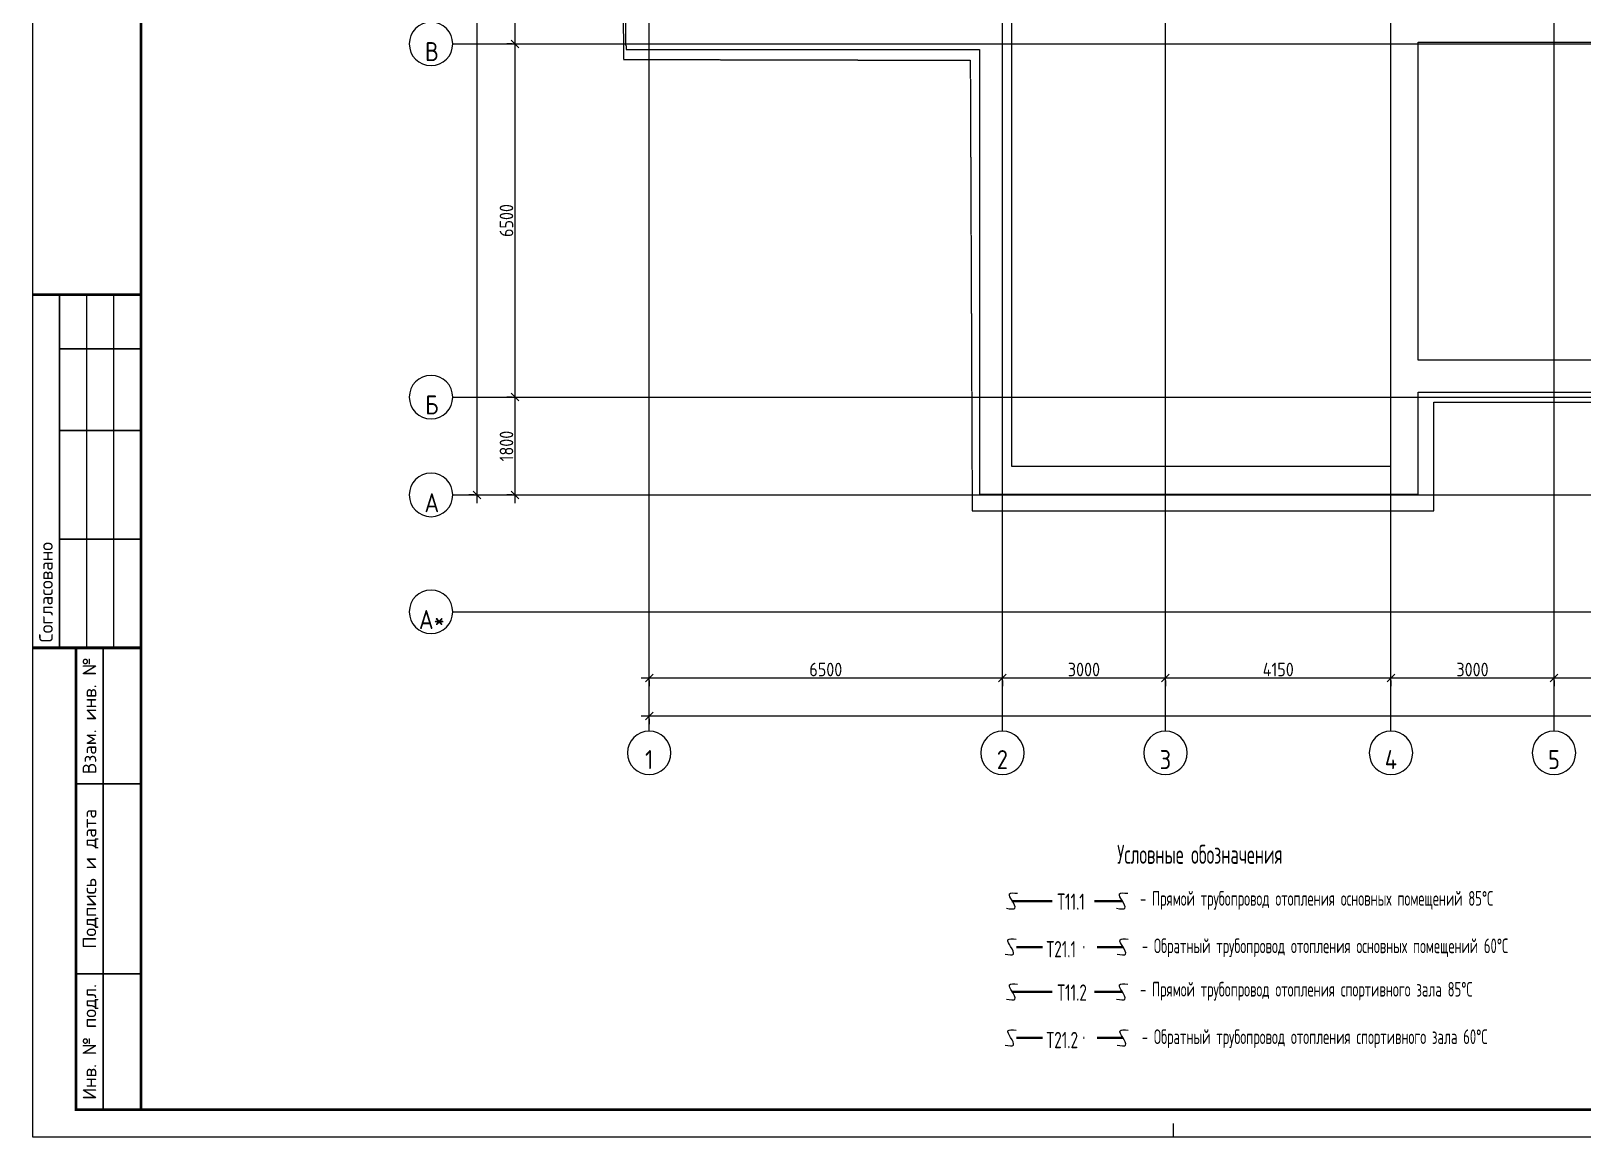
# Model space of a CAD drawing. Header units: millimetres. Extents: x -3929 to 624051, y 52832 to 514950.
# Drawn here: x 154873 to 183430, y 52832 to 73181 of the extents above; entities that cross this region are included whole.
import ezdxf
from ezdxf.enums import TextEntityAlignment as Align

# ---------------------------------------------------------------- set-up
doc = ezdxf.new("R2010")
doc.units = ezdxf.units.MM
for name, pattern in [('ADSK_Линия сетки', [25, 20, -2.5, 0, -2.5]), ('ADSK_Штрихпунктирная 2 точки_ш15 п1_5 п1_5 п1_5', [19.5, 15, -1.5, 0, -1.5, 0, -1.5]), ('Hidden', [7.14375, 4.7625, -2.38125])]:
    doc.linetypes.add(name, pattern=pattern)
doc.layers.add('9_Форматы', color=7, linetype='Continuous')
doc.layers.add('стояки', color=7, linetype='Continuous')
for name, color, linetype, lineweight in [('_надписи ОВ', 7, 'Continuous', 20), ('ОВ-рамка', 7, 'Continuous', 30), ('Оси', 253, 'Continuous', 9), ('Размеры', 7, 'Continuous', 9), ('Стены несущие', 7, 'Continuous', 30)]:
    doc.layers.add(name, color=color, linetype=linetype, lineweight=lineweight)
doc.layers.add('Линии', color=7, linetype='Continuous', lineweight=9, true_color=0x00a600)
for name, color, linetype, true_color in [('т11.1', 1, 'Continuous', 0xff0000), ('т11.2', 7, 'Continuous', 0x6d366d), ('т21.1', 5, 'Continuous', 0x0000ff), ('т21.2', 7, 'Continuous', 0x004285)]:
    doc.layers.add(name, color=color, linetype=linetype, true_color=true_color)
doc.styles.add('GOST Common', font='GOST_Common.ttf', dxfattribs={"width": 0.9, "height": 350})
doc.styles.add('GOST Common_1', font='GOST_Common.ttf', dxfattribs={"width": 0.9, "height": 250})
doc.styles.add('ГОСТ', font='isocpeur.ttf', dxfattribs={"width": 0.8, "height": 250})
doc.styles.add('СТИЛЬ', font='simplex.shx', dxfattribs={"width": 0.65})
doc.dimstyles.new('ADSK_Основной_2_5_мм', dxfattribs={"dimscale": 304.8, "dimtxt": 251.428749, "dimasz": 0.463911, "dimexe": 0.492126, "dimexo": 0.492126, "dimgap": 0.098425, "dimtad": 1, "dimrnd": 0.01, "dimdsep": 46, "dimtxsty": 'GOST Common_1', "dimblk1": 'OBLIQUE', "dimblk2": 'OBLIQUE', "dimsah": 1, "dimcen": 0.09, "dimdle": 0.492126, "dimazin": 2, "dimtfac": 1, "dimtdec": 4, "dimtix": 1, "dimtmove": 0, "dimatfit": 3, "dimfxl": 1, "dimtvp": 1, "dimtolj": 1, "dimtzin": 0, "dimlwd": 20, "dimlwe": 20, "dimarcsym": 2})

# ---------------------------------------------------------------- blocks, each defined once
blk = doc.blocks.new('Ось сетки - Круг_Ø8 мм-8258-План подвала')
at = {"layer": 'Оси', "lineweight": 20}
for start, end in [(360, 180), (180, 360)]:
    blk.add_arc((0, 0), 4, start, end, dxfattribs=at)
blk = doc.blocks.new('_Oblique')
at = {"color": 0, "linetype": 'ByBlock', "lineweight": -2}
blk.add_line((-0.5, -0.5), (0.5, 0.5), dxfattribs=at)
blk = doc.blocks.new('*D2909')
at = {"layer": 'Defpoints', "color": 0, "lineweight": 40, "transparency": 16777216}
for p in [(166248, 61378), (172748, 61378), (172748, 61278)]:
    blk.add_point(p, dxfattribs=at)
at = {"layer": 'Размеры', "color": 0, "lineweight": 20, "transparency": 16777216}
for p, q in [((166098, 61278), (172898, 61278)), ((166248, 61228), (166248, 61128)), ((172748, 61228), (172748, 61128))]:
    blk.add_line(p, q, dxfattribs=at)
at = {"layer": 'Размеры', "color": 0, "lineweight": 20, "transparency": 16777216, "xscale": 141.4, "yscale": 141.4, "zscale": 141.4, "rotation": 180}
blk.add_blockref('_Oblique', (166248, 61278), dxfattribs=at)
at = {"layer": 'Размеры', "color": 0, "lineweight": 20, "transparency": 16777216, "xscale": 141.4, "yscale": 141.4, "zscale": 141.4}
blk.add_blockref('_Oblique', (172748, 61278), dxfattribs=at)
at = {"layer": 'Размеры', "color": 0, "lineweight": 5, "transparency": 16777216, "insert": (169498, 61433), "char_height": 250, "width": 756.84, "attachment_point": 5, "style": 'GOST Common_1'}
blk.add_mtext('\\A1;6500', dxfattribs=at)
blk = doc.blocks.new('*D2910')
at = {"layer": 'Defpoints', "color": 0, "lineweight": 40, "transparency": 16777216}
for p in [(172748, 61378), (175748, 61378), (175748, 61278)]:
    blk.add_point(p, dxfattribs=at)
at = {"layer": 'Размеры', "color": 0, "lineweight": 20, "transparency": 16777216}
for p, q in [((172598, 61278), (175898, 61278)), ((172748, 61228), (172748, 61128)), ((175748, 61228), (175748, 61128))]:
    blk.add_line(p, q, dxfattribs=at)
at = {"layer": 'Размеры', "color": 0, "lineweight": 20, "transparency": 16777216, "xscale": 141.4, "yscale": 141.4, "zscale": 141.4, "rotation": 180}
blk.add_blockref('_Oblique', (172748, 61278), dxfattribs=at)
at = {"layer": 'Размеры', "color": 0, "lineweight": 20, "transparency": 16777216, "xscale": 141.4, "yscale": 141.4, "zscale": 141.4}
blk.add_blockref('_Oblique', (175748, 61278), dxfattribs=at)
at = {"layer": 'Размеры', "color": 0, "lineweight": 5, "transparency": 16777216, "insert": (174248, 61433), "char_height": 250, "width": 756.84, "attachment_point": 5, "style": 'GOST Common_1'}
blk.add_mtext('\\A1;3000', dxfattribs=at)
blk = doc.blocks.new('*D2911')
at = {"layer": 'Defpoints', "color": 0, "lineweight": 40, "transparency": 16777216}
for p in [(175748, 61378), (179898, 61378), (179898, 61278)]:
    blk.add_point(p, dxfattribs=at)
at = {"layer": 'Размеры', "color": 0, "lineweight": 20, "transparency": 16777216}
for p, q in [((175598, 61278), (180048, 61278)), ((175748, 61228), (175748, 61128)), ((179898, 61228), (179898, 61128))]:
    blk.add_line(p, q, dxfattribs=at)
at = {"layer": 'Размеры', "color": 0, "lineweight": 20, "transparency": 16777216, "xscale": 141.4, "yscale": 141.4, "zscale": 141.4, "rotation": 180}
blk.add_blockref('_Oblique', (175748, 61278), dxfattribs=at)
at = {"layer": 'Размеры', "color": 0, "lineweight": 20, "transparency": 16777216, "xscale": 141.4, "yscale": 141.4, "zscale": 141.4}
blk.add_blockref('_Oblique', (179898, 61278), dxfattribs=at)
at = {"layer": 'Размеры', "color": 0, "lineweight": 5, "transparency": 16777216, "insert": (177823, 61433), "char_height": 250, "width": 726.16, "attachment_point": 5, "style": 'GOST Common_1'}
blk.add_mtext('\\A1;4150', dxfattribs=at)
blk = doc.blocks.new('*D2912')
at = {"layer": 'Defpoints', "color": 0, "lineweight": 40, "transparency": 16777216}
for p in [(179898, 61378), (182898, 61378), (182898, 61278)]:
    blk.add_point(p, dxfattribs=at)
at = {"layer": 'Размеры', "color": 0, "lineweight": 20, "transparency": 16777216}
for p, q in [((179748, 61278), (183048, 61278)), ((179898, 61228), (179898, 61128)), ((182898, 61228), (182898, 61128))]:
    blk.add_line(p, q, dxfattribs=at)
at = {"layer": 'Размеры', "color": 0, "lineweight": 20, "transparency": 16777216, "xscale": 141.4, "yscale": 141.4, "zscale": 141.4, "rotation": 180}
blk.add_blockref('_Oblique', (179898, 61278), dxfattribs=at)
at = {"layer": 'Размеры', "color": 0, "lineweight": 20, "transparency": 16777216, "xscale": 141.4, "yscale": 141.4, "zscale": 141.4}
blk.add_blockref('_Oblique', (182898, 61278), dxfattribs=at)
at = {"layer": 'Размеры', "color": 0, "lineweight": 5, "transparency": 16777216, "insert": (181398, 61433), "char_height": 250, "width": 756.84, "attachment_point": 5, "style": 'GOST Common_1'}
blk.add_mtext('\\A1;3000', dxfattribs=at)
blk = doc.blocks.new('*D2913')
at = {"layer": 'Defpoints', "color": 0, "lineweight": 40, "transparency": 16777216}
for p in [(182898, 61378), (190798, 61378), (190798, 61278)]:
    blk.add_point(p, dxfattribs=at)
at = {"layer": 'Размеры', "color": 0, "lineweight": 20, "transparency": 16777216}
for p, q in [((182748, 61278), (190948, 61278)), ((182898, 61228), (182898, 61128)), ((190798, 61228), (190798, 61128))]:
    blk.add_line(p, q, dxfattribs=at)
at = {"layer": 'Размеры', "color": 0, "lineweight": 20, "transparency": 16777216, "xscale": 141.4, "yscale": 141.4, "zscale": 141.4, "rotation": 180}
blk.add_blockref('_Oblique', (182898, 61278), dxfattribs=at)
at = {"layer": 'Размеры', "color": 0, "lineweight": 20, "transparency": 16777216, "xscale": 141.4, "yscale": 141.4, "zscale": 141.4}
blk.add_blockref('_Oblique', (190798, 61278), dxfattribs=at)
at = {"layer": 'Размеры', "color": 0, "lineweight": 5, "transparency": 16777216, "insert": (186848, 61433), "char_height": 250, "width": 756.84, "attachment_point": 5, "style": 'GOST Common_1'}
blk.add_mtext('\\A1;7900', dxfattribs=at)
blk = doc.blocks.new('*D2915')
at = {"layer": 'Defpoints', "color": 0, "lineweight": 40, "transparency": 16777216}
for p in [(166248, 60678), (228098, 60678), (228098, 60578)]:
    blk.add_point(p, dxfattribs=at)
at = {"layer": 'Размеры', "color": 0, "lineweight": 20, "transparency": 16777216}
for p, q in [((166098, 60578), (228248, 60578)), ((166248, 60528), (166248, 60428)), ((228098, 60528), (228098, 60428))]:
    blk.add_line(p, q, dxfattribs=at)
at = {"layer": 'Размеры', "color": 0, "lineweight": 20, "transparency": 16777216, "xscale": 141.4, "yscale": 141.4, "zscale": 141.4, "rotation": 180}
blk.add_blockref('_Oblique', (166248, 60578), dxfattribs=at)
at = {"layer": 'Размеры', "color": 0, "lineweight": 20, "transparency": 16777216, "xscale": 141.4, "yscale": 141.4, "zscale": 141.4}
blk.add_blockref('_Oblique', (228098, 60578), dxfattribs=at)
at = {"layer": 'Размеры', "color": 0, "lineweight": 5, "transparency": 16777216, "insert": (197173, 60733), "char_height": 250, "width": 889.8, "attachment_point": 5, "style": 'GOST Common_1'}
blk.add_mtext('\\A1;61850', dxfattribs=at)
blk = doc.blocks.new('*D2916')
at = {"layer": 'Defpoints', "color": 0, "lineweight": 40, "transparency": 16777216}
for p in [(163177, 107695), (163077, 64645), (163177, 64645)]:
    blk.add_point(p, dxfattribs=at)
at = {"layer": 'Размеры', "color": 0, "lineweight": 20, "transparency": 16777216}
for p, q in [((163027, 107695), (162927, 107695)), ((163077, 107845), (163077, 64495)), ((163027, 64645), (162927, 64645))]:
    blk.add_line(p, q, dxfattribs=at)
at = {"layer": 'Размеры', "color": 0, "lineweight": 20, "transparency": 16777216, "xscale": 141.4, "yscale": 141.4, "zscale": 141.4}
for p, rotation in [((163077, 107695), 90), ((163077, 64645), 270)]:
    blk.add_blockref('_Oblique', p, dxfattribs=dict(at, rotation=rotation))
at = {"layer": 'Размеры', "color": 0, "lineweight": 5, "transparency": 16777216, "insert": (162922, 86170), "char_height": 250, "width": 971.62, "attachment_point": 5, "rotation": 90, "style": 'GOST Common_1'}
blk.add_mtext('\\A1;43050', dxfattribs=at)
blk = doc.blocks.new('*D2920')
at = {"layer": 'Defpoints', "color": 0, "lineweight": 40, "transparency": 16777216}
for p in [(163877, 77595), (163777, 72945), (163877, 72945)]:
    blk.add_point(p, dxfattribs=at)
at = {"layer": 'Размеры', "color": 0, "lineweight": 20, "transparency": 16777216}
for p, q in [((163777, 77745), (163777, 72795)), ((163727, 77595), (163627, 77595)), ((163727, 72945), (163627, 72945))]:
    blk.add_line(p, q, dxfattribs=at)
at = {"layer": 'Размеры', "color": 0, "lineweight": 20, "transparency": 16777216, "xscale": 141.4, "yscale": 141.4, "zscale": 141.4}
for p, rotation in [((163777, 77595), 90), ((163777, 72945), 270)]:
    blk.add_blockref('_Oblique', p, dxfattribs=dict(at, rotation=rotation))
at = {"layer": 'Размеры', "color": 0, "lineweight": 5, "transparency": 16777216, "insert": (163622, 75270), "char_height": 250, "width": 782.41, "attachment_point": 5, "rotation": 90, "style": 'GOST Common_1'}
blk.add_mtext('\\A1;4650', dxfattribs=at)
blk = doc.blocks.new('*D2921')
at = {"layer": 'Defpoints', "color": 0, "lineweight": 40, "transparency": 16777216}
for p in [(163877, 72945), (163777, 66445), (163877, 66445)]:
    blk.add_point(p, dxfattribs=at)
at = {"layer": 'Размеры', "color": 0, "lineweight": 20, "transparency": 16777216}
for p, q in [((163727, 72945), (163627, 72945)), ((163777, 73095), (163777, 66295)), ((163727, 66445), (163627, 66445))]:
    blk.add_line(p, q, dxfattribs=at)
at = {"layer": 'Размеры', "color": 0, "lineweight": 20, "transparency": 16777216, "xscale": 141.4, "yscale": 141.4, "zscale": 141.4}
for p, rotation in [((163777, 72945), 90), ((163777, 66445), 270)]:
    blk.add_blockref('_Oblique', p, dxfattribs=dict(at, rotation=rotation))
at = {"layer": 'Размеры', "color": 0, "lineweight": 5, "transparency": 16777216, "insert": (163622, 69695), "char_height": 250, "width": 756.84, "attachment_point": 5, "rotation": 90, "style": 'GOST Common_1'}
blk.add_mtext('\\A1;6500', dxfattribs=at)
blk = doc.blocks.new('*D2922')
at = {"layer": 'Defpoints', "color": 0, "lineweight": 40, "transparency": 16777216}
for p in [(163877, 66445), (163777, 64645), (163877, 64645)]:
    blk.add_point(p, dxfattribs=at)
at = {"layer": 'Размеры', "color": 0, "lineweight": 20, "transparency": 16777216}
for p, q in [((163777, 66595), (163777, 64495)), ((163727, 66445), (163627, 66445)), ((163727, 64645), (163627, 64645))]:
    blk.add_line(p, q, dxfattribs=at)
at = {"layer": 'Размеры', "color": 0, "lineweight": 20, "transparency": 16777216, "xscale": 141.4, "yscale": 141.4, "zscale": 141.4}
for p, rotation in [((163777, 66445), 90), ((163777, 64645), 270)]:
    blk.add_blockref('_Oblique', p, dxfattribs=dict(at, rotation=rotation))
at = {"layer": 'Размеры', "color": 0, "lineweight": 5, "transparency": 16777216, "insert": (163622, 65545), "char_height": 250, "width": 700.59, "attachment_point": 5, "rotation": 90, "style": 'GOST Common_1'}
blk.add_mtext('\\A1;1800', dxfattribs=at)
blk = doc.blocks.new('*U2998')
at = {"layer": '9_Форматы', "color": 7, "linetype": 'Continuous', "lineweight": 9, "ltscale": 100}
blk.add_lwpolyline([(5, -5), (5, 589), (-836, 589), (-836, -5)], close=True, dxfattribs=at)
at = {"layer": '9_Форматы', "color": 7, "linetype": 'Continuous', "lineweight": 9, "ltscale": 100, "const_width": 0.5}
blk.add_lwpolyline([(0, 0), (0, 584), (-816, 584), (-816, 0)], close=True, dxfattribs=at)
at = {"layer": '9_Форматы', "color": 7, "linetype": 'Continuous', "lineweight": 9, "ltscale": 100}
for points, const_width in [([(-816, 150), (-836, 150)], 0.5), ([(-831, 85), (-831, 150)], 0.3), ([(-816, 140), (-831, 140)], 0.3), ([(-816, 125), (-831, 125)], 0.3), ([(-816, 105), (-831, 105)], 0.3), ([(-816, 85), (-836, 85)], 0.5), ([(-816, 0), (-828, 0), (-828, 85), (-828, 85)], 0.5), ([(-823, 0), (-823, 85)], 0.3), ([(-828, 60), (-816, 60)], 0.3), ([(-828, 25), (-816, 25)], 0.3)]:
    blk.add_lwpolyline(points, dxfattribs=dict(at, const_width=const_width))
for points in [[(-826, 85), (-826, 150)], [(-821, 85), (-821, 150)], [(-821, 85), (-821, 150)]]:
    blk.add_lwpolyline(points, dxfattribs=at)
at = {"layer": '9_Форматы', "color": 7, "linetype": 'Continuous', "lineweight": 15, "ltscale": 100}
blk.add_lwpolyline([(-626, -5), (-626, -2.5)], dxfattribs=at)
at = {"layer": '9_Форматы', "color": 7, "linetype": 'Continuous', "lineweight": 9, "ltscale": 100, "style": 'ГОСТ'}
blk.add_text('Согласовано', height=2.5, rotation=90, dxfattribs=at).set_placement((-832.25, 86))
for s, p in [('Взам. инв. №', (-825.5, 72.5)), ('Подпись и дата', (-825.5, 42.5)), ('Инв. № подл.', (-825.5, 12.5))]:
    blk.add_text(s, height=2.5, rotation=90, dxfattribs=at).set_placement(p, align=Align.MIDDLE_CENTER)
blk = doc.blocks.new('подвал')
at = {"layer": 'Линии', "color": 8, "linetype": 'ADSK_Штрихпунктирная 2 точки_ш15 п1_5 п1_5 п1_5', "lineweight": 5}
for p, q in [((356417.055, -320635.621), (356513.841, -337556.775)), ((356513.841, -337556.775), (362894.834, -337572.196)), ((362894.834, -337572.196), (362930.159, -345860.361)), ((371425.028, -345861.189), (371425.223, -343861.189)), ((371425.223, -343861.189), (404711.975, -343900.528)), ((362930.159, -345860.361), (371425.028, -345861.189))]:
    blk.add_line(p, q, dxfattribs=at)
at = {"layer": 'Оси', "color": 8, "linetype": 'ADSK_Линия сетки', "lineweight": 5}
for p, q in [((356986.62, -349917.118), (356986.62, -301455.557)), ((363486.62, -349917.118), (363486.62, -301342.622)), ((366486.62, -349917.118), (366486.62, -301342.622)), ((370636.62, -349917.118), (370636.62, -323799.303)), ((373636.62, -349917.118), (373636.62, -323799.303)), ((353372.326, -337270.621), (419602.055, -337270.621)), ((353372.326, -343770.621), (419602.055, -343770.621)), ((353372.326, -345570.621), (419491.907, -345570.621)), ((353372.326, -347720.621), (419491.907, -347720.621))]:
    blk.add_line(p, q, dxfattribs=at)
at = {"layer": 'Стены несущие', "color": 8, "lineweight": 5}
for p, q in [((356559.267, -337302.557), (356559.267, -311692.744)), ((370625.189, -332687.283), (370625.189, -345044.523)), ((363657.693, -345044.523), (363657.693, -336786.953)), ((371135.189, -343087.389), (371135.189, -337240.412)), ((371135.189, -337240.412), (404983.788, -337240.412)), ((356559.267, -337302.557), (356563.598, -337302.557)), ((356563.598, -337302.557), (356564.042, -337376.953)), ((356564.042, -337376.953), (363067.693, -337376.953)), ((363067.693, -337376.953), (363067.693, -345554.523)), ((404983.788, -343087.389), (371135.189, -343087.389)), ((371135.189, -345554.523), (371135.189, -343677.389)), ((371135.189, -343677.389), (404983.788, -343677.389)), ((370625.189, -345044.523), (363657.693, -345044.523)), ((363067.693, -345554.523), (371135.189, -345554.523))]:
    blk.add_line(p, q, dxfattribs=at)
at = {"layer": 'Оси', "color": 8, "lineweight": 5, "xscale": 99.99999999999993, "yscale": 99.99999999999993, "zscale": 99.99999999999993, "rotation": 270}
for p in [(352972.326, -337270.621), (352972.326, -343770.621), (352972.326, -345570.621), (352972.326, -347720.621)]:
    blk.add_blockref('Ось сетки - Круг_Ø8 мм-8258-План подвала', p, dxfattribs=at)
at = {"layer": 'Оси', "color": 8, "lineweight": 5, "xscale": 99.99999999999993, "yscale": 99.99999999999993, "zscale": 99.99999999999993}
for p in [(356986.62, -350317.118), (363486.62, -350317.118), (366486.62, -350317.118), (370636.62, -350317.118), (373636.62, -350317.118)]:
    blk.add_blockref('Ось сетки - Круг_Ø8 мм-8258-План подвала', p, dxfattribs=at)
at = {"layer": 'Оси', "color": 8, "lineweight": 5, "char_height": 350, "attachment_point": 5, "line_spacing_factor": 1.022766, "style": 'GOST Common'}
for s, insert, width in [('\\pxqc,t0.25714,0.51429,0.77143,1.02857,1.28571,1.54286,1.8,2.05714,2.31429,2.57143,2.82857,3.08571,3.34286,3.6,3.85714,4.11429,4.37143,4.62857,4.88571,5.14286,5.4,5.65714,5.91429,6.17143,6.42857,6.68571,6.94286,7.2,7.45714,7.71429,7.97143,8.22857;{В}', (352987.253, -337413.472), 261.9), ('\\pxqc,t0.25714,0.51429,0.77143,1.02857,1.28571,1.54286,1.8,2.05714,2.31429,2.57143,2.82857,3.08571,3.34286,3.6,3.85714,4.11429,4.37143,4.62857,4.88571,5.14286,5.4,5.65714,5.91429,6.17143,6.42857,6.68571,6.94286,7.2,7.45714,7.71429,7.97143,8.22857;{Б}', (352987.253, -343913.472), 261.9), ('\\pxqc,t0.25714,0.51429,0.77143,1.02857,1.28571,1.54286,1.8,2.05714,2.31429,2.57143,2.82857,3.08571,3.34286,3.6,3.85714,4.11429,4.37143,4.62857,4.88571,5.14286,5.4,5.65714,5.91429,6.17143,6.42857,6.68571,6.94286,7.2,7.45714,7.71429,7.97143,8.22857;{А}', (352987.253, -345713.472), 291.6), ('\\pxqc,t0.25714,0.51429,0.77143,1.02857,1.28571,1.54286,1.8,2.05714,2.31429,2.57143,2.82857,3.08571,3.34286,3.6,3.85714,4.11429,4.37143,4.62857,4.88571,5.14286,5.4,5.65714,5.91429,6.17143,6.42857,6.68571,6.94286,7.2,7.45714,7.71429,7.97143,8.22857;{А*}', (352986.803, -347863.472), 512.1), ('\\pxqc,t0.25714,0.51429,0.77143,1.02857,1.28571,1.54286,1.8,2.05714,2.31429,2.57143,2.82857,3.08571,3.34286,3.6,3.85714,4.11429,4.37143,4.62857,4.88571,5.14286,5.4,5.65714,5.91429,6.17143,6.42857,6.68571,6.94286,7.2,7.45714,7.71429,7.97143,8.22857;{1}', (356985.789, -350440.022), 161.1), ('\\pxqc,t0.25714,0.51429,0.77143,1.02857,1.28571,1.54286,1.8,2.05714,2.31429,2.57143,2.82857,3.08571,3.34286,3.6,3.85714,4.11429,4.37143,4.62857,4.88571,5.14286,5.4,5.65714,5.91429,6.17143,6.42857,6.68571,6.94286,7.2,7.45714,7.71429,7.97143,8.22857;{2}', (363485.789, -350440.022), 232.2), ('\\pxqc,t0.25714,0.51429,0.77143,1.02857,1.28571,1.54286,1.8,2.05714,2.31429,2.57143,2.82857,3.08571,3.34286,3.6,3.85714,4.11429,4.37143,4.62857,4.88571,5.14286,5.4,5.65714,5.91429,6.17143,6.42857,6.68571,6.94286,7.2,7.45714,7.71429,7.97143,8.22857;{3}', (366485.789, -350440.022), 225.9), ('\\pxqc,t0.25714,0.51429,0.77143,1.02857,1.28571,1.54286,1.8,2.05714,2.31429,2.57143,2.82857,3.08571,3.34286,3.6,3.85714,4.11429,4.37143,4.62857,4.88571,5.14286,5.4,5.65714,5.91429,6.17143,6.42857,6.68571,6.94286,7.2,7.45714,7.71429,7.97143,8.22857;{4}', (370636.239, -350440.022), 261.9), ('\\pxqc,t0.25714,0.51429,0.77143,1.02857,1.28571,1.54286,1.8,2.05714,2.31429,2.57143,2.82857,3.08571,3.34286,3.6,3.85714,4.11429,4.37143,4.62857,4.88571,5.14286,5.4,5.65714,5.91429,6.17143,6.42857,6.68571,6.94286,7.2,7.45714,7.71429,7.97143,8.22857;{5}', (373635.789, -350440.022), 232.2)]:
    blk.add_mtext(s, dxfattribs=dict(at, insert=insert, width=width))
at = {"layer": 'Размеры', "color": 8, "lineweight": 5}
for base, p1, p2, override, picture, middle in [((353816.001, -345570.621), (353915.986, -302520.621), (353915.986, -345570.621), {"dimpost": '<>', "dimfxl": 43050}, '*D2916', (353661.001, -324045.621)), ((354516.001, -337270.621), (354615.986, -332620.621), (354615.986, -337270.621), {"dimpost": '<>', "dimfxl": 4650}, '*D2920', (354361.001, -334945.621)), ((354516.001, -343770.621), (354615.986, -337270.621), (354615.986, -343770.621), {"dimpost": '<>', "dimfxl": 6500}, '*D2921', (354361.001, -340520.621)), ((354516.001, -345570.621), (354615.986, -343770.621), (354615.986, -345570.621), {"dimpost": '<>', "dimfxl": 1800}, '*D2922', (354361.001, -344670.621))]:
    dim = blk.add_linear_dim(base=base, p1=p1, p2=p2, angle=90, dimstyle='ADSK_Основной_2_5_мм', override=override, dxfattribs=at)
    dim.commit()
    dim.dimension.update_dxf_attribs({"geometry": picture, "text_midpoint": middle, "insert": (190738.98, -410215.433)})
for base, p1, p2, override, picture, middle in [((363486.62, -348937.178), (356986.62, -348837.193), (363486.62, -348837.193), {"dimpost": '<>', "dimfxl": 6500}, '*D2909', (360236.62, -348782.178)), ((366486.62, -348937.178), (363486.62, -348837.193), (366486.62, -348837.193), {"dimpost": '<>', "dimfxl": 3000}, '*D2910', (364986.62, -348782.178)), ((370636.62, -348937.178), (366486.62, -348837.193), (370636.62, -348837.193), {"dimpost": '<>', "dimfxl": 4150}, '*D2911', (368561.62, -348782.178)), ((373636.62, -348937.178), (370636.62, -348837.193), (373636.62, -348837.193), {"dimpost": '<>', "dimfxl": 3000}, '*D2912', (372136.62, -348782.178)), ((381536.62, -348937.178), (373636.62, -348837.193), (381536.62, -348837.193), {"dimpost": '<>', "dimfxl": 7900}, '*D2913', (377586.62, -348782.178)), ((418836.62, -349637.178), (356986.62, -349537.193), (418836.62, -349537.193), {"dimpost": '<>', "dimfxl": 61850}, '*D2915', (387911.62, -349482.178))]:
    dim = blk.add_linear_dim(base=base, p1=p1, p2=p2, dimstyle='ADSK_Основной_2_5_мм', override=override, dxfattribs=at)
    dim.commit()
    dim.dimension.update_dxf_attribs({"geometry": picture, "text_midpoint": middle, "insert": (190738.98, -410215.433)})

msp = doc.modelspace()

# ---------------------------------------------------------------- linework, layer by layer
at = {"layer": '_надписи ОВ', "ltscale": 10}
for points in [[(172824.072, 57040.966), (172978.255, 57041.069), (172926.441, 57180.837), (172877.085, 57303.02), (173027.789, 57315.186)], [(174848.852, 57040.594), (175003.035, 57040.696), (174951.221, 57180.465), (174901.865, 57302.647), (175052.569, 57314.813)], [(172797.072, 56195.578), (172951.255, 56195.681), (172899.441, 56335.449), (172850.085, 56457.632), (173000.789, 56469.798)], [(174858.466, 56195.204), (175012.649, 56195.306), (174960.835, 56335.075), (174911.479, 56457.257), (175062.183, 56469.423)], [(172824.072, 55368.761), (172978.255, 55368.863), (172926.441, 55508.632), (172877.085, 55630.814), (173027.789, 55642.98)], [(174848.852, 55368.388), (175003.035, 55368.491), (174951.221, 55508.26), (174901.865, 55630.442), (175052.569, 55642.608)], [(172797.072, 54523.373), (172951.255, 54523.475), (172899.441, 54663.244), (172850.085, 54785.426), (173000.789, 54797.592)], [(174858.466, 54522.998), (175012.649, 54523.101), (174960.835, 54662.869), (174911.479, 54785.052), (175062.183, 54797.218)]]:
    msp.add_spline(points, degree=3, dxfattribs=at)
at = {"layer": 'т11.1', "lineweight": 40}
for p, q in [((173664.526, 57171.641), (172922.247, 57171.772)), ((174956.641, 57171.397), (174442.673, 57171.511))]:
    msp.add_line(p, q, dxfattribs=at)
at = {"layer": 'т11.2', "lineweight": 40}
for p, q in [((173664.526, 55499.436), (172922.247, 55499.567)), ((174956.641, 55499.192), (174442.673, 55499.306))]:
    msp.add_line(p, q, dxfattribs=at)
at = {"layer": 'т21.1', "linetype": 'Hidden', "lineweight": 40, "ltscale": 100}
for p, q in [((173482.799, 56326.254), (172904.861, 56326.382)), ((174966.255, 56326.007), (174239.424, 56326.287))]:
    msp.add_line(p, q, dxfattribs=at)
at = {"layer": 'т21.2', "linetype": 'Hidden', "lineweight": 40, "ltscale": 100}
for p, q in [((173482.799, 54654.048), (172904.861, 54654.176)), ((174966.255, 54653.802), (174239.424, 54654.081))]:
    msp.add_line(p, q, dxfattribs=at)

# ---------------------------------------------------------------- block references
at = {"layer": 'ОВ-рамка', "ltscale": 100, "transparency": 33554687, "xscale": 100, "yscale": 100, "zscale": 100}
msp.add_blockref('*U2998', (238498.26, 53331.692), dxfattribs=at)
at = {"layer": 'стояки', "color": 5, "lineweight": 40}
msp.add_blockref('подвал', (-190738.98, 410215.433), dxfattribs=at)

# ---------------------------------------------------------------- texts
at = {"layer": '_надписи ОВ', "ltscale": 10, "style": 'СТИЛЬ', "width": 0.6}
for s, height, p in [('Условные обозначения', 350, (174859.479, 57857.311)), ('- Прямой трубопровод отопления основных помещений 85%%DС', 270, (175279.374, 57086.56)), ('- Обратный трубопровод отопления основных помещений 60%%DС', 270, (175312.619, 56213.53)), ('- Прямой трубопровод отопления спортивного зала 85%%DС', 270, (175279.374, 55414.355)), ('- Обратный трубопровод отопления спортивного зала 60%%DС', 270, (175312.619, 54541.325))]:
    msp.add_text(s, height=height, dxfattribs=at).set_placement(p)
at = {"layer": '_надписи ОВ', "ltscale": 10, "char_height": 300, "width": 16480.02357, "attachment_point": 1, "line_spacing_factor": 0.7, "style": 'СТИЛЬ'}
for s, insert in [('Т11.1', (173755.941, 57310.786)), ('Т21.1 ', (173556.841, 56436.817)), ('Т11.2', (173755.941, 55638.581)), ('Т21.2 ', (173556.841, 54764.611))]:
    msp.add_mtext(s, dxfattribs=dict(at, insert=insert))

doc.saveas('drawing.dxf')
